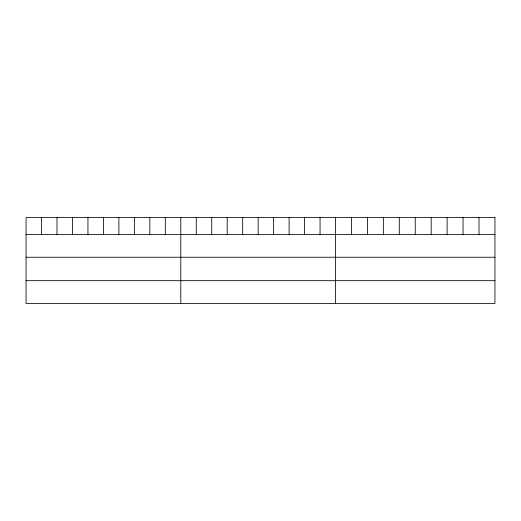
<?xml version="1.0" encoding="UTF-8"?>
<svg xmlns="http://www.w3.org/2000/svg" width="521" height="521" viewBox="0 0 521 521"><rect width="100%" height="100%" fill="white"/><g stroke="black" fill="none" stroke-linecap="round" stroke-linejoin="round"><path stroke-width="0.78" d="M26.05 234.483L494.95 234.483M26.05 257.237L494.95 257.237M26.05 280.676L494.95 280.676M479.007 217.576L479.007 234.483M463.065 217.576L463.065 234.483M447.122 217.576L447.122 234.483M431.18 217.576L431.18 234.483M415.237 217.576L415.237 234.483M399.294 217.576L399.294 234.483M383.352 217.576L383.352 234.483M367.409 217.576L367.409 234.483M351.467 217.576L351.467 234.483M335.524 217.576L335.524 303.424M320.05 217.576L320.05 234.483M304.577 217.576L304.577 234.483M289.103 217.576L289.103 234.483M273.629 217.576L273.629 234.483M258.155 217.576L258.155 234.483M242.682 217.576L242.682 234.483M227.208 217.576L227.208 234.483M211.734 217.576L211.734 234.483M196.261 217.576L196.261 234.483M180.787 217.576L180.787 303.424M165.313 217.576L165.313 234.483M149.84 217.576L149.84 234.483M134.366 217.576L134.366 234.483M118.892 217.576L118.892 234.483M103.419 217.576L103.419 234.483M87.945 217.576L87.945 234.483M72.471 217.576L72.471 234.483M56.997 217.576L56.997 234.483M41.524 217.576L41.524 234.483M494.95 217.576L26.05 217.576L26.05 303.424L494.95 303.424L494.95 217.576"/></g></svg>
